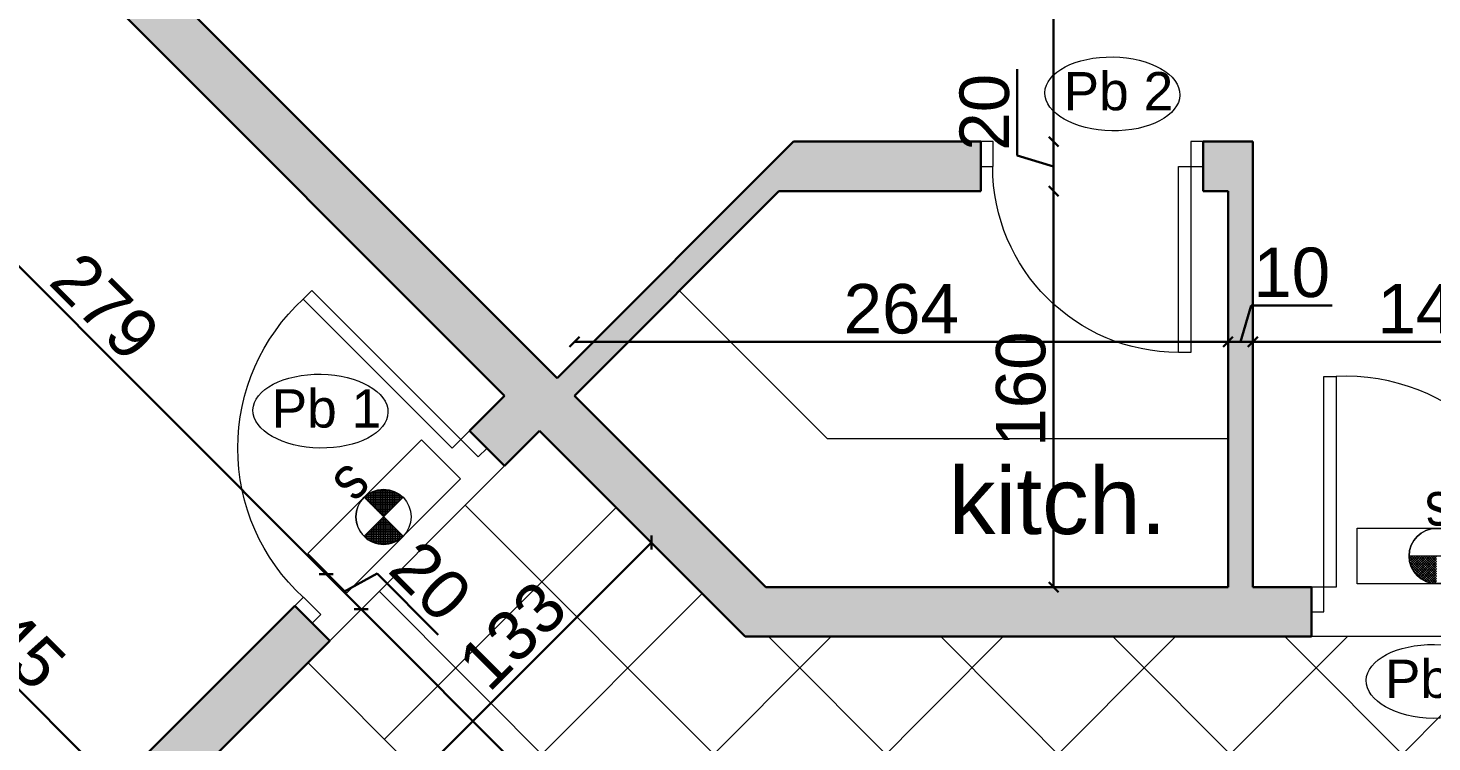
# Model space of a CAD drawing. Header units: millimetres. Extents: x 2804 to 3317, y 6834 to 7064.
# Drawn here: x 2854.18 to 2859.86, y 6937.46 to 6940.34 of the extents above; entities that cross this region are included whole.
import ezdxf

# ---------------------------------------------------------------- set-up
doc = ezdxf.new("R2010")
doc.units = ezdxf.units.MM
doc.header["$PDMODE"] = 1
for name, color, linetype, lineweight in [('cotation', 3, 'Continuous', 30), ('Hachures', 8, 'Continuous', 20), ('menuise', 50, 'Continuous', 18), ('SECURITE', 2, 'Continuous', 0), ('zin menuiserie', 150, 'Continuous', 5), ('Zin mur', 30, 'Continuous', 30), ('zin sanit', 150, 'Continuous', 5)]:
    doc.layers.add(name, color=color, linetype=linetype, lineweight=lineweight)
doc.layers.add('zin hatch mur', color=8, linetype='Continuous')
doc.layers.add('zin texte', color=33, linetype='Continuous')
doc.styles.add('ARIAL', font='arial.ttf')
doc.styles.add('PA3', font='arial.ttf', dxfattribs={"height": 3})
doc.styles.add('PsikTxtStyle', font='arial.ttf')
doc.styles.get("Standard").update_dxf_attribs({"font": 'arial.ttf'})
doc.dimstyles.new('cotation 100', dxfattribs={"dimtxt": 0.2, "dimasz": 0.04, "dimexe": 0, "dimexo": 0, "dimgap": 0.03, "dimtad": 1, "dimdec": 0, "dimlfac": 100, "dimdsep": 46, "dimtxsty": 'ARIAL', "dimblk": 'OBLIQUE', "dimcen": 0.09, "dimse1": 1, "dimse2": 1, "dimclrd": 256, "dimclre": 256, "dimclrt": 256, "dimadec": 3, "dimazin": 2, "dimtfac": 1, "dimtdec": 0, "dimtofl": 0, "dimtmove": 1, "dimatfit": 3, "dimfxl": 0, "dimtolj": 1, "dimtzin": 0, "dimlwd": -1, "dimlwe": -1, "dimarcsym": 0})

# ---------------------------------------------------------------- blocks, each defined once
blk = doc.blocks.new('P90')
at = {"ltscale": 0.005}
for p, q in [((-50, 751.6), (-100, 751.6)), ((-100, 751.6), (-100, 0)), ((-50, 0), (-50, 751.6)), ((-900, -100), (-900, 0)), ((-900, 0), (-850, 0)), ((-850, 0), (-850, -100)), ((-100, 0), (-50, 0)), ((-50, 0), (0, 0)), ((-50, -100), (-50, 0)), ((0, 0), (0, -100)), ((-850, -100), (-900, -100)), ((0, -100), (-50, -100))]:
    blk.add_line(p, q, dxfattribs=at)
blk.add_arc((-100, 0), 751.6, 90, 180, dxfattribs=at)
blk = doc.blocks.new('p100')
at = {"layer": 'zin menuiserie'}
for p, q in [((2868.5687, 7190.0269), (2868.5687, 7189.9769)), ((2868.6687, 7190.0269), (2868.5687, 7190.0269)), ((2868.6687, 7189.9769), (2868.6687, 7190.0269)), ((2868.5687, 7189.9769), (2868.6687, 7189.9769)), ((2868.6687, 7189.9769), (2869.5203, 7189.9769)), ((2868.6687, 7189.9269), (2868.6687, 7189.9769)), ((2869.5203, 7189.9769), (2869.5203, 7189.9269)), ((2869.5203, 7189.9269), (2868.6687, 7189.9269)), ((2868.6687, 7189.0769), (2868.5687, 7189.0769)), ((2868.5687, 7189.0769), (2868.5687, 7189.0269)), ((2868.6687, 7189.0269), (2868.6687, 7189.0769)), ((2868.5687, 7189.0269), (2868.6687, 7189.0269))]:
    blk.add_line(p, q, dxfattribs=at)
blk.add_arc((2868.7038, 7189.8919), 0.8173, 267.544, 2.456, dxfattribs=at)
blk = doc.blocks.new('_Oblique')
at = {"color": 0, "linetype": 'ByBlock', "lineweight": -2}
blk.add_line((-0.5, -0.5), (0.5, 0.5), dxfattribs=at)
blk = doc.blocks.new('*D120')
at = {"layer": 'cotation', "transparency": 16777216}
blk.add_line((2853.5091, 6938.3089), (2854.5346, 6937.2834), dxfattribs=at)
at = {"layer": 'Defpoints', "color": 0, "transparency": 16777216}
for p in [(2853.1109, 6937.9107), (2854.5346, 6937.2834), (2854.1364, 6936.8852)]:
    blk.add_point(p, dxfattribs=at)
at = {"layer": 'cotation', "transparency": 16777216, "xscale": 0.04, "yscale": 0.04, "zscale": 0.04}
for p, rotation in [((2853.5091, 6938.3089), 134.999999999441), ((2854.5346, 6937.2834), 314.999999999441)]:
    blk.add_blockref('_Oblique', p, dxfattribs=dict(at, rotation=rotation))
at = {"layer": 'cotation', "transparency": 16777216, "insert": (2854.1153, 6937.8896), "char_height": 0.2, "attachment_point": 5, "rotation": 315, "style": 'ARIAL'}
blk.add_mtext('\\A1;145', dxfattribs=at)
blk = doc.blocks.new('*D124')
at = {"layer": 'cotation', "transparency": 16777216}
blk.add_line((2858.3307, 6944.3628), (2858.3307, 6939.8857), dxfattribs=at)
at = {"layer": 'Defpoints', "color": 0, "transparency": 16777216}
for p in [(2858.1101, 6944.3628), (2858.3307, 6939.8857), (2858.9705, 6939.8857)]:
    blk.add_point(p, dxfattribs=at)
at = {"layer": 'cotation', "transparency": 16777216, "xscale": 0.04, "yscale": 0.04, "zscale": 0.04}
for p, rotation in [((2858.3307, 6944.3628), 90), ((2858.3307, 6939.8857), 270)]:
    blk.add_blockref('_Oblique', p, dxfattribs=dict(at, rotation=rotation))
at = {"layer": 'cotation', "transparency": 16777216, "insert": (2858.1986, 6942.1243), "char_height": 0.2, "attachment_point": 5, "rotation": 90, "style": 'ARIAL'}
blk.add_mtext('\\A1;448', dxfattribs=at)
blk = doc.blocks.new('*D132')
at = {"layer": 'cotation', "transparency": 16777216}
blk.add_line((2860.5158, 6933.0115), (2855.5307, 6937.9966), dxfattribs=at)
at = {"layer": 'Defpoints', "color": 0, "transparency": 16777216}
for p in [(2855.5307, 6937.9966), (2855.3147, 6937.7807), (2860.2998, 6932.7956)]:
    blk.add_point(p, dxfattribs=at)
at = {"layer": 'cotation', "transparency": 16777216, "xscale": 0.04, "yscale": 0.04, "zscale": 0.04}
for p, rotation in [((2855.5307, 6937.9966), 135.0000000005854), ((2860.5158, 6933.0115), 315.0000000005854)]:
    blk.add_blockref('_Oblique', p, dxfattribs=dict(at, rotation=rotation))
at = {"layer": 'cotation', "transparency": 16777216, "insert": (2858.1166, 6935.5975), "char_height": 0.2, "attachment_point": 5, "rotation": 315, "style": 'ARIAL'}
blk.add_mtext('\\A1;705', dxfattribs=at)
blk = doc.blocks.new('*D133')
at = {"layer": 'cotation', "transparency": 16777216}
blk.add_line((2855.3892, 6938.138), (2853.4137, 6940.1135), dxfattribs=at)
at = {"layer": 'Defpoints', "color": 0, "transparency": 16777216}
for p in [(2853.4137, 6940.1135), (2853.1109, 6939.8107), (2855.0319, 6937.7807)]:
    blk.add_point(p, dxfattribs=at)
at = {"layer": 'cotation', "transparency": 16777216, "xscale": 0.04, "yscale": 0.04, "zscale": 0.04}
for p, rotation in [((2853.4137, 6940.1135), 135.0000000005856), ((2855.3892, 6938.138), 315.0000000005855)]:
    blk.add_blockref('_Oblique', p, dxfattribs=dict(at, rotation=rotation))
at = {"layer": 'cotation', "transparency": 16777216, "insert": (2854.4949, 6939.2192), "char_height": 0.2, "attachment_point": 5, "rotation": 315, "style": 'ARIAL'}
blk.add_mtext('\\A1;279', dxfattribs=at)
blk = doc.blocks.new('*X298')
at = {"color": 0, "linetype": 'Continuous'}
for p, q in [((2123.93, 1390.31), (2124, 1390.38)), ((2133.9, 1380.42), (2123.94, 1390.38)), ((2123.98, 1389.47), (2124.89, 1390.38)), ((2132.98, 1380.46), (2123.98, 1389.46)), ((2124.08, 1388.69), (2125.77, 1390.38)), ((2131.95, 1380.61), (2124.13, 1388.42)), ((2124.23, 1387.96), (2126.66, 1390.38)), ((2124.43, 1387.27), (2127.54, 1390.38)), ((2130.74, 1380.93), (2124.45, 1387.22)), ((2124.67, 1386.63), (2128.43, 1390.38)), ((2133.9, 1381.3), (2124.82, 1390.38)), ((2124.94, 1386.01), (2129.31, 1390.38)), ((2129.19, 1381.6), (2125.12, 1385.66)), ((2125.25, 1385.44), (2130.19, 1390.38)), ((2125.58, 1384.89), (2131.08, 1390.38)), ((2133.9, 1382.19), (2125.71, 1390.38)), ((2125.95, 1384.37), (2131.96, 1390.38)), ((2126.34, 1383.88), (2132.85, 1390.38)), ((2133.9, 1383.07), (2126.59, 1390.38)), ((2126.77, 1383.42), (2133.73, 1390.39)), ((2127.22, 1382.99), (2133.9, 1389.67)), ((2133.9, 1383.95), (2127.47, 1390.38)), ((2127.7, 1382.58), (2133.9, 1388.79)), ((2128.2, 1382.2), (2133.9, 1387.9)), ((2133.9, 1384.84), (2128.36, 1390.38)), ((2128.74, 1381.86), (2133.9, 1387.02)), ((2133.9, 1385.72), (2129.24, 1390.38)), ((2129.3, 1381.54), (2133.9, 1386.14)), ((2133.9, 1386.61), (2130.12, 1390.38)), ((2133.9, 1387.49), (2131.01, 1390.38)), ((2133.9, 1388.37), (2131.89, 1390.38)), ((2133.9, 1389.26), (2132.77, 1390.38)), ((2133.9, 1390.14), (2133.66, 1390.39)), ((2129.9, 1381.25), (2133.9, 1385.25)), ((2130.53, 1381), (2133.9, 1384.37)), ((2131.2, 1380.79), (2133.9, 1383.48)), ((2131.91, 1380.61), (2133.9, 1382.6)), ((2132.67, 1380.49), (2133.9, 1381.72)), ((2133.49, 1380.42), (2133.9, 1380.83))]:
    blk.add_line(p, q, dxfattribs=at)
blk = doc.blocks.new('sec 2eme')
at = {"layer": 'SECURITE', "color": 252, "true_color": 0x939598}
for p, q in [((2623.8843, 6698.8327, 1.3959), (2624.3442, 6699.2926, 1.3959)), ((2623.8843, 6698.8327, 1.3959), (2624.3442, 6699.2926, 1.3959)), ((2624.3442, 6699.2926, 1.3959), (2624.5024, 6699.1344, 1.3959)), ((2624.3442, 6699.2926, 1.3959), (2624.5024, 6699.1344, 1.3959)), ((2624.5024, 6699.1344, 1.3959), (2624.0425, 6698.6745, 1.3959)), ((2624.5024, 6699.1344, 1.3959), (2624.0425, 6698.6745, 1.3959)), ((2624.2698, 6698.9024, 1.3959), (2624.1121, 6699.06, 1.3959)), ((2624.2698, 6698.9024, 1.3959), (2624.1121, 6699.06, 1.3959)), ((2624.2698, 6698.9024, 1.3959), (2624.1121, 6699.06, 1.3959)), ((2624.2698, 6698.9024, 1.3959), (2624.1121, 6699.06, 1.3959)), ((2624.2698, 6698.9024, 1.3959), (2624.1121, 6699.06, 1.3959)), ((2624.2698, 6698.9024, 1.3959), (2624.1121, 6699.06, 1.3959)), ((2624.2698, 6698.9024, 1.3959), (2624.1121, 6699.06, 1.3959)), ((2624.2698, 6698.9024, 1.3959), (2624.1121, 6699.06, 1.3959)), ((2624.2698, 6699.06, 1.3959), (2624.1138, 6698.9038, 1.3959)), ((2624.2698, 6699.06, 1.3959), (2624.1138, 6698.9038, 1.3959)), ((2628.1278, 6698.9347, 1.3959), (2628.7782, 6698.9347, 1.3959)), ((2628.1278, 6698.7109, 1.3959), (2628.1278, 6698.9347, 1.3959)), ((2628.1278, 6698.9347, 1.3959), (2628.7782, 6698.9347, 1.3959)), ((2628.1278, 6698.7109, 1.3959), (2628.1278, 6698.9347, 1.3959)), ((2624.0425, 6698.6745, 1.3959), (2623.8843, 6698.8327, 1.3959)), ((2624.0425, 6698.6745, 1.3959), (2623.8843, 6698.8327, 1.3959)), ((2628.5611, 6698.8228, 1.3959), (2628.3404, 6698.8227, 1.3959)), ((2628.5611, 6698.8228, 1.3959), (2628.3404, 6698.8227, 1.3959)), ((2628.7782, 6698.7109, 1.3959), (2628.1278, 6698.7109, 1.3959)), ((2628.7782, 6698.7109, 1.3959), (2628.1278, 6698.7109, 1.3959))]:
    blk.add_line(p, q, dxfattribs=at)
for centre in [(2624.191, 6698.9812, 1.3959), (2624.191, 6698.9812, 1.3959), (2628.4496, 6698.8228, 1.3959), (2628.4496, 6698.8228, 1.3959)]:
    blk.add_circle(centre, 0.1115, dxfattribs=at)
for centre, start, end in [((2624.191, 6698.9812, 1.3959), 135, 225), ((2624.191, 6698.9812, 1.3959), 135, 225), ((2624.191, 6698.9812, 1.3959), 135, 225), ((2624.191, 6698.9812, 1.3959), 135, 225), ((2624.191, 6698.9812, 1.3959), 135, 225), ((2624.191, 6698.9812, 1.3959), 135, 225), ((2624.191, 6698.9812, 1.3959), 225, 315), ((2624.191, 6698.9812, 1.3959), 225, 315), ((2624.191, 6698.9812, 1.3959), 225, 315), ((2624.191, 6698.9812, 1.3959), 225, 315), ((2624.191, 6698.9812, 1.3959), 225, 315), ((2624.191, 6698.9812, 1.3959), 225, 315), ((2628.4496, 6698.8228, 1.3959), 90, 180), ((2628.4496, 6698.8228, 1.3959), 90, 180), ((2628.4496, 6698.8228, 1.3959), 90, 180), ((2628.4496, 6698.8228, 1.3959), 90, 180), ((2628.4496, 6698.8228, 1.3959), 90, 180), ((2628.4496, 6698.8228, 1.3959), 90, 180), ((2628.4496, 6698.8228, 1.3959), 180, 270), ((2628.4496, 6698.8228, 1.3959), 180, 270), ((2628.4496, 6698.8228, 1.3959), 180, 270), ((2628.4496, 6698.8228, 1.3959), 180, 270), ((2628.4496, 6698.8228, 1.3959), 180, 270), ((2628.4496, 6698.8228, 1.3959), 180, 270)]:
    blk.add_arc(centre, 0.1115, start, end, dxfattribs=at)
at = {"layer": 'SECURITE', "color": 252, "true_color": 0x939598, "extrusion": (0, 0, -1)}
for p, xscale, yscale, zscale, rotation in [((-2630.0723, 6726.8587, -1.3959), -0.01118662049062554, 0.01118662042579673, 0.01118662047361531, 135.0000000000001), ((-2630.0723, 6726.8587, -1.3959), -0.01118662049062554, 0.01118662042579673, 0.01118662047361531, 135.0000000000001), ((-2630.0911, 6671.1075, -1.3959), 0.01118662045994821, 0.01118662045994821, 0.01118662045994821, 44.96149107211245), ((-2630.0911, 6671.1075, -1.3959), 0.01118662045994821, 0.01118662045994821, 0.01118662045994821, 44.96149107211245), ((-2612.912, 6674.9412, -1.3959), 0.01118662045994821, 0.01118662045994821, 0.01118662045994821, 89.96149107211241), ((-2612.912, 6674.9412, -1.3959), 0.01118662045994821, 0.01118662045994821, 0.01118662045994821, 89.96149107211241)]:
    blk.add_blockref('*X298', p, dxfattribs=dict(at, xscale=xscale, yscale=yscale, zscale=zscale, rotation=rotation))
at = {"layer": 'SECURITE', "color": 252, "true_color": 0x939598, "xscale": 0.01118662049062554, "yscale": 0.01118662049062554, "zscale": 0.01118662049062554, "rotation": 225}
blk.add_blockref('*X298', (2630.0723, 6726.8587, 1.3959), dxfattribs=at)
blk.add_blockref('*X298', (2630.0723, 6726.8587, 1.3959), dxfattribs=at)
at = {"layer": 'SECURITE', "color": 252, "true_color": 0x939598, "style": 'PA3', "text_generation_flag": 6, "width": 0.85}
blk.add_text('s', height=0.176, rotation=45, dxfattribs=at).set_placement((2624.0497, 6699.2051, 1.3959))
blk.add_text('s', height=0.176, dxfattribs=at).set_placement((2628.5081, 6699.081, 1.3959))
blk = doc.blocks.new('*D787')
at = {"layer": 'cotation', "transparency": 16777216}
blk.add_line((2855.7669, 6937.3285), (2856.7038, 6938.2655), dxfattribs=at)
at = {"layer": 'Defpoints', "color": 0, "transparency": 16777216}
for p in [(2856.2516, 6938.7176), (2856.7038, 6938.2655), (2856.1986, 6936.8968)]:
    blk.add_point(p, dxfattribs=at)
at = {"layer": 'cotation', "transparency": 16777216, "xscale": 0.04, "yscale": 0.04, "zscale": 0.04}
for p, rotation in [((2856.7038, 6938.2655), 45.00000000029252), ((2855.7669, 6937.3285), 225.0000000002925)]:
    blk.add_blockref('_Oblique', p, dxfattribs=dict(at, rotation=rotation))
at = {"layer": 'cotation', "transparency": 16777216, "insert": (2856.1419, 6937.8905), "char_height": 0.2, "attachment_point": 5, "rotation": 45, "style": 'ARIAL'}
blk.add_mtext('\\A1;133', dxfattribs=at)
blk = doc.blocks.new('*D790')
at = {"layer": 'cotation', "transparency": 16777216}
for p, q in [((2858.1836, 6939.8298), (2858.1836, 6940.179)), ((2858.3307, 6939.8857), (2858.3307, 6939.6857)), ((2858.3307, 6939.7857), (2858.1836, 6939.8298))]:
    blk.add_line(p, q, dxfattribs=at)
at = {"layer": 'Defpoints', "color": 0, "transparency": 16777216}
for p in [(2858.9705, 6939.8857), (2858.3307, 6939.6857), (2859.0359, 6939.6857)]:
    blk.add_point(p, dxfattribs=at)
at = {"layer": 'cotation', "transparency": 16777216, "xscale": 0.04, "yscale": 0.04, "zscale": 0.04}
for p, rotation in [((2858.3307, 6939.8857), 90), ((2858.3307, 6939.6857), 270)]:
    blk.add_blockref('_Oblique', p, dxfattribs=dict(at, rotation=rotation))
at = {"layer": 'cotation', "transparency": 16777216, "insert": (2858.0515, 6940.0044), "char_height": 0.2, "attachment_point": 5, "rotation": 90, "style": 'ARIAL'}
blk.add_mtext('\\A1;20', dxfattribs=at)
blk = doc.blocks.new('*D791')
at = {"layer": 'cotation', "transparency": 16777216}
blk.add_line((2858.3307, 6939.6857), (2858.3307, 6938.0857), dxfattribs=at)
at = {"layer": 'Defpoints', "color": 0, "transparency": 16777216}
for p in [(2859.0359, 6939.6857), (2858.3307, 6938.0857), (2859.0359, 6938.0857)]:
    blk.add_point(p, dxfattribs=at)
at = {"layer": 'cotation', "transparency": 16777216, "xscale": 0.04, "yscale": 0.04, "zscale": 0.04}
for p, rotation in [((2858.3307, 6939.6857), 90), ((2858.3307, 6938.0857), 270)]:
    blk.add_blockref('_Oblique', p, dxfattribs=dict(at, rotation=rotation))
at = {"layer": 'cotation', "transparency": 16777216, "insert": (2858.1986, 6938.8857), "char_height": 0.2, "attachment_point": 5, "rotation": 90, "style": 'ARIAL'}
blk.add_mtext('\\A1;160', dxfattribs=at)
blk = doc.blocks.new('*D808')
at = {"layer": 'cotation', "transparency": 16777216}
blk.add_line((2860.6109, 6939.077), (2859.1359, 6939.077), dxfattribs=at)
at = {"layer": 'Defpoints', "color": 0, "transparency": 16777216}
for p in [(2859.1359, 6939.077), (2859.1359, 6938.0857), (2860.6109, 6938.0857)]:
    blk.add_point(p, dxfattribs=at)
at = {"layer": 'cotation', "transparency": 16777216, "xscale": 0.04, "yscale": 0.04, "zscale": 0.04, "rotation": 180}
blk.add_blockref('_Oblique', (2859.1359, 6939.077), dxfattribs=at)
at = {"layer": 'cotation', "transparency": 16777216, "xscale": 0.04, "yscale": 0.04, "zscale": 0.04}
blk.add_blockref('_Oblique', (2860.6109, 6939.077), dxfattribs=at)
at = {"layer": 'cotation', "transparency": 16777216, "insert": (2859.8734, 6939.2091), "char_height": 0.2, "attachment_point": 5, "style": 'ARIAL'}
blk.add_mtext('\\A1;148', dxfattribs=at)
blk = doc.blocks.new('*D809')
at = {"layer": 'cotation', "transparency": 16777216}
for p, q in [((2859.0859, 6939.077), (2859.13, 6939.2241)), ((2859.13, 6939.2241), (2859.457, 6939.2241)), ((2859.1359, 6939.077), (2859.0359, 6939.077))]:
    blk.add_line(p, q, dxfattribs=at)
at = {"layer": 'Defpoints', "color": 0, "transparency": 16777216}
for p in [(2859.0359, 6939.077), (2859.0359, 6938.0857), (2859.1359, 6938.0857)]:
    blk.add_point(p, dxfattribs=at)
at = {"layer": 'cotation', "transparency": 16777216, "xscale": 0.04, "yscale": 0.04, "zscale": 0.04, "rotation": 180}
blk.add_blockref('_Oblique', (2859.0359, 6939.077), dxfattribs=at)
at = {"layer": 'cotation', "transparency": 16777216, "xscale": 0.04, "yscale": 0.04, "zscale": 0.04}
blk.add_blockref('_Oblique', (2859.1359, 6939.077), dxfattribs=at)
at = {"layer": 'cotation', "transparency": 16777216, "insert": (2859.2935, 6939.3562), "char_height": 0.2, "attachment_point": 5, "style": 'ARIAL'}
blk.add_mtext('\\A1;10', dxfattribs=at)
blk = doc.blocks.new('*D810')
at = {"layer": 'cotation', "transparency": 16777216}
blk.add_line((2859.0359, 6939.077), (2856.3931, 6939.077), dxfattribs=at)
at = {"layer": 'Defpoints', "color": 0, "transparency": 16777216}
for p in [(2856.3931, 6939.077), (2856.3931, 6938.859), (2859.0359, 6938.0857)]:
    blk.add_point(p, dxfattribs=at)
at = {"layer": 'cotation', "transparency": 16777216, "xscale": 0.04, "yscale": 0.04, "zscale": 0.04, "rotation": 180}
blk.add_blockref('_Oblique', (2856.3931, 6939.077), dxfattribs=at)
at = {"layer": 'cotation', "transparency": 16777216, "xscale": 0.04, "yscale": 0.04, "zscale": 0.04}
blk.add_blockref('_Oblique', (2859.0359, 6939.077), dxfattribs=at)
at = {"layer": 'cotation', "transparency": 16777216, "insert": (2857.7145, 6939.2091), "char_height": 0.2, "attachment_point": 5, "style": 'ARIAL'}
blk.add_mtext('\\A1;264', dxfattribs=at)
blk = doc.blocks.new('*D812')
at = {"layer": 'cotation', "transparency": 16777216}
for p, q in [((2855.3892, 6938.138), (2855.5307, 6937.9966)), ((2855.46, 6938.0673), (2855.5952, 6938.1402)), ((2855.5952, 6938.1402), (2855.8421, 6937.8932))]:
    blk.add_line(p, q, dxfattribs=at)
at = {"layer": 'Defpoints', "color": 0, "transparency": 16777216}
for p in [(2855.5307, 6937.9966), (2855.4031, 6937.8691), (2855.0319, 6937.7807)]:
    blk.add_point(p, dxfattribs=at)
at = {"layer": 'cotation', "transparency": 16777216, "xscale": 0.04, "yscale": 0.04, "zscale": 0.04}
for p, rotation in [((2855.3892, 6938.138), 135.0000000005856), ((2855.5307, 6937.9966), 315.0000000005855)]:
    blk.add_blockref('_Oblique', p, dxfattribs=dict(at, rotation=rotation))
at = {"layer": 'cotation', "transparency": 16777216, "insert": (2855.8121, 6938.1101), "char_height": 0.2, "attachment_point": 5, "rotation": 315, "style": 'ARIAL'}
blk.add_mtext('\\A1;20', dxfattribs=at)
blk = doc.blocks.new('pb1')
at = {"layer": 'menuise'}
blk.add_ellipse((2979.6383, 6941.2136), major_axis=(-0.2729, 0.0047), ratio=0.546469, start_param=-1.570796, end_param=4.712389, dxfattribs=at)
at = {"layer": 'menuise', "insert": (2979.4407, 6941.3018), "char_height": 0.1544, "width": 2.341262, "attachment_point": 1, "style": 'PsikTxtStyle'}
blk.add_mtext('Pb 2', dxfattribs=at)
blk = doc.blocks.new('pb0')
at = {"layer": 'menuise'}
blk.add_ellipse((2855.0311, 6939.4854), major_axis=(-0.2729, 0.0047), ratio=0.546469, start_param=-1.570796, end_param=4.712389, dxfattribs=at)
at = {"layer": 'menuise', "insert": (2854.8334, 6939.5736), "char_height": 0.1544, "width": 2.341262, "attachment_point": 1, "style": 'PsikTxtStyle'}
blk.add_mtext('Pb 1', dxfattribs=at)

msp = doc.modelspace()

# ---------------------------------------------------------------- hatches: boundary and pattern name
at = {"layer": 'Hachures'}
h = msp.add_hatch(dxfattribs=at)
h.set_pattern_fill('ANSI37', color=256, scale=0.155)
h.set_pattern_definition([(45, (0, -32.72725), (-0.347984925, 0.347984925), []), (135, (0, -32.72725), (-0.347984925, -0.347984925), [])])
h.paths.add_polyline_path([(2861.2367, 6933.7325), (2860.2998, 6932.7956), (2855.3147, 6937.7807), (2856.2516, 6938.7176), (2857.0836, 6937.8857), (2860.5109, 6937.8857), (2860.5109, 6934.4584)])
at = {"layer": 'zin hatch mur'}
h = msp.add_hatch(color=256, dxfattribs=at)
h.dxf.hatch_style = 1
h.paths.add_polyline_path([(2855.2193, 6944.803), (2854.363, 6944.8001), (2854.362, 6944.8001), (2854.3609, 6944.1609), (2854.5109, 6944.1607), (2854.5109, 6940.4584), (2856.1102, 6938.859), (2855.9688, 6938.7176), (2856.1102, 6938.5762), (2856.2516, 6938.7176), (2857.0836, 6937.8857), (2859.3734, 6937.8857), (2859.3734, 6938.0857), (2859.1359, 6938.0857), (2859.1359, 6939.8857), (2858.9359, 6939.8857), (2858.9359, 6939.6857), (2859.0359, 6939.6857), (2859.0359, 6938.0857), (2857.1664, 6938.0857), (2856.3931, 6938.859), (2857.2197, 6939.6857), (2858.0359, 6939.6857), (2858.0359, 6939.8857), (2857.2783, 6939.8857), (2856.3224, 6938.9297), (2854.7109, 6940.5412), (2854.7123, 6944.3513), (2855.2187, 6944.353)])
h = msp.add_hatch(color=256, dxfattribs=at)
h.dxf.hatch_style = 1
h.paths.add_polyline_path([(2851.8746, 6935.0857), (2851.5582, 6935.0857), (2851.5582, 6934.7357), (2851.7296, 6934.7357), (2851.8584, 6934.6069), (2852.3369, 6935.0857)])
h.paths.add_polyline_path([(2849.4632, 6935.0857), (2849.0632, 6935.0857), (2849.0632, 6934.7357), (2849.4632, 6934.7357)])
h.paths.add_polyline_path([(2851.9997, 6934.4656), (2852.7068, 6935.1728), (2852.7775, 6935.102), (2853.025, 6935.3495), (2852.9543, 6935.4202), (2855.4031, 6937.8691), (2855.2617, 6938.0105), (2851.8583, 6934.6071)])

# ---------------------------------------------------------------- linework, layer by layer
at = {"layer": 'Hachures'}
for p, q in [((2856.1102, 6938.5762), (2855.4031, 6937.8691)), ((2860.3734, 6937.8857), (2859.3734, 6937.8857)), ((2856.1986, 6936.8968), (2855.3147, 6937.7807))]:
    msp.add_line(p, q, dxfattribs=at)
at = {"layer": 'Zin mur'}
for p, q in [((2856.3224, 6938.9297), (2854.7109, 6940.5412)), ((2856.1102, 6938.859), (2854.5109, 6940.4584)), ((2856.3224, 6938.9297), (2857.2783, 6939.8857)), ((2858.0359, 6939.8857), (2857.2783, 6939.8857)), ((2858.0359, 6939.8857), (2858.0359, 6939.6857)), ((2859.1359, 6939.8857), (2858.9359, 6939.8857)), ((2858.9359, 6939.8857), (2858.9359, 6939.6857)), ((2859.1359, 6938.0857), (2859.1359, 6939.8857)), ((2856.3931, 6938.859), (2857.2197, 6939.6857)), ((2858.0359, 6939.6857), (2857.2197, 6939.6857)), ((2859.0359, 6939.6857), (2858.9359, 6939.6857)), ((2859.0359, 6939.6857), (2859.0359, 6938.0857)), ((2855.9688, 6938.7176), (2856.1102, 6938.859)), ((2857.1664, 6938.0857), (2856.3931, 6938.859)), ((2856.1102, 6938.5762), (2855.9688, 6938.7176)), ((2856.1102, 6938.5762), (2856.2516, 6938.7176)), ((2856.2516, 6938.7176), (2857.0836, 6937.8857)), ((2857.1664, 6938.0857), (2859.0359, 6938.0857)), ((2859.1359, 6938.0857), (2859.3734, 6938.0857)), ((2859.3734, 6938.0857), (2859.3734, 6937.8857)), ((2852.3369, 6935.0857), (2855.2617, 6938.0105)), ((2855.4031, 6937.8691), (2855.2617, 6938.0105)), ((2852.9543, 6935.4202), (2855.4031, 6937.8691)), ((2857.0836, 6937.8857), (2859.3734, 6937.8857))]:
    msp.add_line(p, q, dxfattribs=at)
at = {"layer": 'zin sanit'}
for q in [(2856.8173, 6939.2833), (2859.0359, 6938.6857)]:
    msp.add_line((2857.4149, 6938.6857), q, dxfattribs=at)

# ---------------------------------------------------------------- block references
at = {"layer": 'cotation'}
for name, p in [('pb1', (-121.0701, -1.135)), ('pb0', (0.3347, -0.6886)), ('pb0', (4.8367, -1.7809))]:
    msp.add_blockref(name, p, dxfattribs=at)
at = {"layer": 'SECURITE', "color": 214, "true_color": 0xa81592}
msp.add_blockref('sec 2eme', (231.4298, 239.3887), dxfattribs=at)
at = {"layer": 'zin menuiserie', "xscale": -0.001, "yscale": 0.001, "zscale": 0.001, "rotation": 180}
msp.add_blockref('P90', (2858.9359, 6939.7857), dxfattribs=at)
at = {"layer": 'Zin mur', "xscale": -1, "rotation": 315.0000000001784}
msp.add_blockref('p100', (-199.6929, -173.8543), dxfattribs=at)
at = {"layer": 'Zin mur', "rotation": 89.99999999998343}
msp.add_blockref('p100', (10049.4003, 4069.417), dxfattribs=at)

# ---------------------------------------------------------------- texts
at = {"layer": 'zin texte', "insert": (2857.9069, 6938.5701), "char_height": 0.27, "attachment_point": 1}
msp.add_mtext_dynamic_manual_height_columns('kitch.', width=34.103171, gutter_width=12.5, heights=[0], dxfattribs=at)

# ---------------------------------------------------------------- dimensions: what is measured, and where the dimension line sits
at = {"layer": 'cotation'}
for base, p1, p2, angle, picture, middle in [((2858.3307, 6939.8857), (2858.1101, 6944.3628), (2858.9705, 6939.8857), 90, '*D124', (2858.1986, 6942.1243)), ((2858.3307, 6939.6857), (2858.9705, 6939.8857), (2859.0359, 6939.6857), 90, '*D790', (2858.0515, 6939.8598)), ((2853.4137, 6940.1135), (2855.0319, 6937.7807), (2853.1109, 6939.8107), 315, '*D133', (2854.4949, 6939.2192)), ((2858.3307, 6938.0857), (2859.0359, 6939.6857), (2859.0359, 6938.0857), 90, '*D791', (2858.1986, 6938.8857)), ((2856.703793, 6938.265458), (2856.198612, 6936.896806), (2856.251645, 6938.717606), 45, '*D787', (2856.141867, 6937.890467)), ((2855.5307, 6937.9966), (2855.0319, 6937.7807), (2855.4031, 6937.8691), 315, '*D812', (2855.7098, 6938.2124))]:
    dim = msp.add_linear_dim(base=base, p1=p1, p2=p2, angle=angle, dimstyle='cotation 100', dxfattribs=at)
    dim.commit()
    dim.dimension.update_dxf_attribs({"geometry": picture, "text_midpoint": middle})
for base, p1, p2, picture, middle in [((2859.0359, 6939.077), (2859.1359, 6938.0857), (2859.0359, 6938.0857), '*D809', (2859.16, 6939.3562)), ((2856.3931, 6939.077), (2859.0359, 6938.0857), (2856.3931, 6938.859), '*D810', (2857.7145, 6939.2091)), ((2859.1358970712, 6939.0770135971), (2860.6108970712, 6938.085689632), (2859.1358970712, 6938.085689632), '*D808', (2859.8733970712, 6939.2091281947))]:
    dim = msp.add_linear_dim(base=base, p1=p1, p2=p2, dimstyle='cotation 100', dxfattribs=at)
    dim.commit()
    dim.dimension.update_dxf_attribs({"geometry": picture, "text_midpoint": middle})
for p1, p2, distance, picture, middle in [((2853.1109, 6937.9107), (2854.1364, 6936.8852), 0.5632, '*D120', (2854.1153, 6937.8896)), ((2860.2998, 6932.7956), (2855.3147, 6937.7807), -0.3054, '*D132', (2858.1166, 6935.5975))]:
    dim = msp.add_aligned_dim(p1=p1, p2=p2, distance=distance, dimstyle='cotation 100', dxfattribs=at)
    dim.commit()
    dim.dimension.update_dxf_attribs({"geometry": picture, "text_midpoint": middle})

doc.saveas('drawing.dxf')
